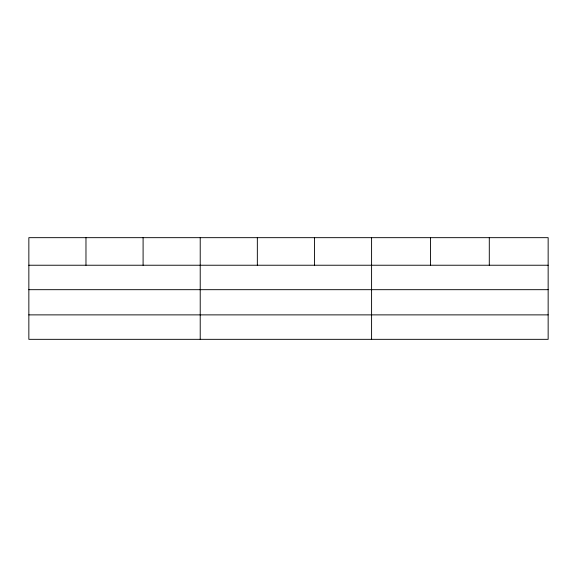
<?xml version="1.0" encoding="UTF-8"?>
<svg xmlns="http://www.w3.org/2000/svg" width="577" height="577" viewBox="0 0 577 577"><rect width="100%" height="100%" fill="white"/><g stroke="black" fill="none" stroke-linecap="round" stroke-linejoin="round"><path stroke-width="0.87" d="M548.15 289.683L548.15 237.666L28.85 237.666L28.85 339.334L548.15 339.334L548.15 289.683L28.85 289.683M28.85 265.232L548.15 265.232M28.85 314.876L548.15 314.876M489.296 237.666L489.296 265.232M430.442 237.666L430.442 265.232M371.588 237.666L371.588 339.334M314.465 237.666L314.465 265.232M257.342 237.666L257.342 265.232M200.219 237.666L200.219 339.334M143.096 237.666L143.096 265.232M85.973 237.666L85.973 265.232"/></g></svg>
